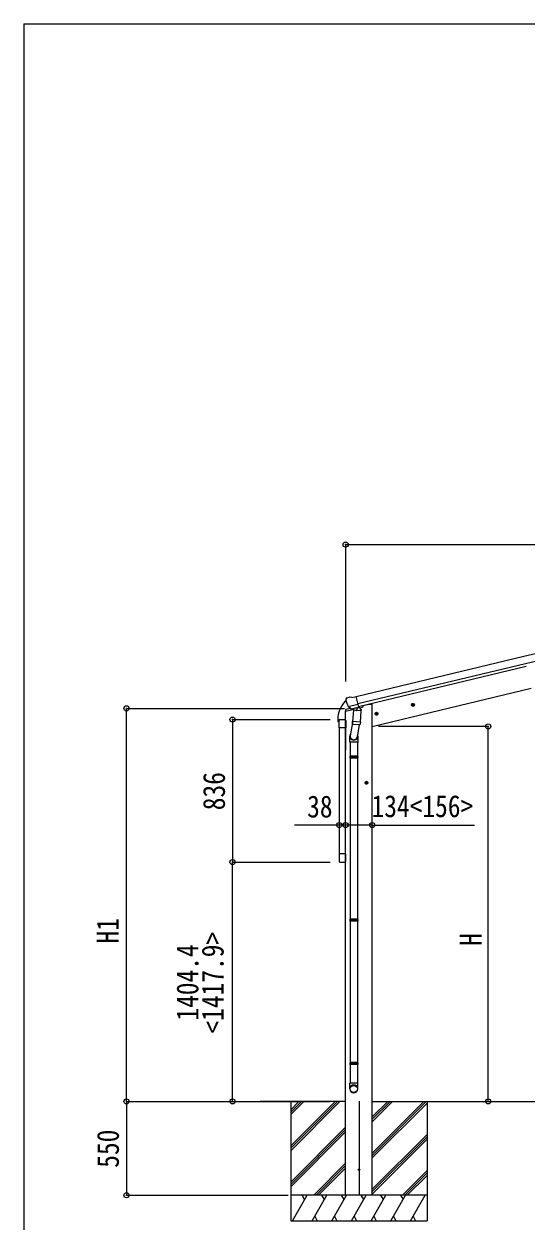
# Model space of a CAD drawing. Units: millimetres at full size, sheet at 1:30. Extents: x -8385 to 8479, y -5853 to 5787.
# Drawn here: x -8385 to -5438, y -1236 to 5787 of the extents above; entities that cross this region are included whole.
import ezdxf
from ezdxf.enums import TextEntityAlignment as Align

# ---------------------------------------------------------------- set-up
doc = ezdxf.new("R2010")
doc.units = ezdxf.units.MM
doc.header["$LTSCALE"] = 30
doc.header["$PDMODE"] = 32
doc.header["$PDSIZE"] = 30
for name, color, linetype, lineweight in [('0-0_0', 7, 'Continuous', 9), ('0-1_本体', 4, 'Continuous', 9), ('0-2_部品', 7, 'Continuous', 9), ('0-8_PARTS2', 2, 'Continuous', 9), ('0-A_寸法', 6, 'Continuous', 9), ('1-2_GLASS_SEAL', 7, 'Continuous', 9), ('1-A', 6, 'Continuous', 9), ('F-0_240', 7, 'Continuous', 9)]:
    doc.layers.add(name, color=color, linetype=linetype, lineweight=lineweight)
doc.styles.add('ＭＳ ゴシック', font='')
doc.styles.get('ＭＳ ゴシック').set_extended_font_data('MS Gothic')

msp = doc.modelspace()

# ---------------------------------------------------------------- linework, layer by layer
at = {"layer": '0-0_0'}
for p, q in [((-6497.16, -534.04), (-6998.83, -534.05)), ((-6819.61, -582.65), (-6771.01, -534.04)), ((-6819.61, -534.05), (-6819.61, -1234.05)), ((-6819.61, -794.78), (-6558.88, -534.05)), ((-6819.61, -808.92), (-6544.74, -534.05)), ((-6819.61, -823.06), (-6530.59, -534.05)), ((-6819.61, -610.93), (-6742.73, -534.05)), ((-6819.61, -596.79), (-6756.87, -534.05)), ((-6341.16, -836.83), (-6038.38, -534.05)), ((-6341.16, -850.97), (-6024.24, -534.05)), ((-6341.16, -652.98), (-6222.23, -534.05)), ((-6341.16, -638.84), (-6236.37, -534.05)), ((-6341.16, -624.7), (-6250.51, -534.05)), ((-6341.16, -865.11), (-6019.61, -543.56)), ((-6340.66, -534.05), (-1261.51, -534.05)), ((-6019.61, -534.05), (-6019.61, -1234.05)), ((-6819.61, -1006.91), (-6497.16, -684.46)), ((-6819.61, -1021.05), (-6497.16, -698.6)), ((-6819.61, -1035.19), (-6497.16, -712.74)), ((-6341.16, -1048.96), (-6019.61, -727.41)), ((-6341.16, -1063.1), (-6019.61, -741.55)), ((-6341.16, -1077.24), (-6019.61, -755.69)), ((-6684.62, -1084.05), (-6497.16, -896.59)), ((-6670.47, -1084.05), (-6497.16, -910.73)), ((-6656.33, -1084.05), (-6497.16, -924.88)), ((-6164.12, -1084.05), (-6019.61, -939.54)), ((-6149.97, -1084.05), (-6019.61, -953.68)), ((-6135.83, -1084.05), (-6019.61, -967.83)), ((-6019.61, -1084.05), (-6819.61, -1084.05)), ((-6809.32, -1234.05), (-6722.72, -1084.05)), ((-6737.72, -1110.03), (-6752.72, -1084.05)), ((-6693.85, -1234.05), (-6607.25, -1084.05)), ((-6622.25, -1110.03), (-6637.25, -1084.05)), ((-6578.38, -1234.05), (-6491.78, -1084.05)), ((-6506.78, -1110.03), (-6521.78, -1084.05)), ((-6352.61, -1084.05), (-6486.61, -1084.05)), ((-6462.91, -1234.05), (-6376.31, -1084.05)), ((-6391.31, -1110.03), (-6406.31, -1084.05)), ((-6347.44, -1234.05), (-6260.84, -1084.05)), ((-6275.84, -1110.03), (-6290.84, -1084.05)), ((-6231.97, -1234.05), (-6145.37, -1084.05)), ((-6175.37, -1084.05), (-6160.37, -1110.03)), ((-6116.5, -1234.05), (-6029.9, -1084.05)), ((-6819.61, -1234.05), (-6019.61, -1234.05)), ((-6678.85, -1208.07), (-6663.85, -1234.05)), ((-6563.38, -1208.07), (-6548.38, -1234.05)), ((-6447.91, -1208.07), (-6432.91, -1234.05)), ((-6332.44, -1208.07), (-6317.44, -1234.05)), ((-6216.97, -1208.07), (-6201.97, -1234.05)), ((-6101.5, -1208.07), (-6086.5, -1234.05))]:
    msp.add_line(p, q, dxfattribs=at)
at = {"layer": '0-1_本体'}
for p, q in [((-5452.24, 2075.73), (-6435.49, 1839.67)), ((-5442.16, 2033.75), (-6425.41, 1797.7)), ((-5438.24, 2017.39), (-6421.49, 1781.36)), ((-5830.45, 1788.5), (-5407.65, 1890.01)), ((-6497.16, -1084.05), (-6497.16, 1756.19)), ((-6361.66, 1795.33), (-6394.93, 1787.34)), ((-6341.16, 1795.33), (-6361.16, 1795.33)), ((-6341.16, -1084.05), (-6341.16, 1795.33)), ((-6341.16, 1665.89), (-5830.45, 1788.5))]:
    msp.add_line(p, q, dxfattribs=at)
for radius in [7073, 7029.83]:
    msp.add_arc((-3801.08, -4801.84), radius, 76.5, 103.5, dxfattribs=at)
at = {"layer": '0-2_部品'}
for p, q in [((-6492.65, 1832.34), (-6496.5, 1826.05)), ((-6489.55, 1834.59), (-6476.37, 1837.76)), ((-6461.81, 1835.08), (-6475.07, 1837.78)), ((-6461.81, 1835.08), (-6435.88, 1841.31)), ((-6498.98, 1755.63), (-6456.17, 1765.91)), ((-6498.98, 1762.52), (-6498.98, 1755.63)), ((-6496.87, 1823.77), (-6496.59, 1822.62)), ((-6469.75, 1771.9), (-6496.68, 1765.44)), ((-6482.81, 1783.46), (-6425.31, 1797.27)), ((-6465.96, 1768.55), (-6482.34, 1783.04)), ((-6463.25, 1767.98), (-6455.73, 1769.79)), ((-6462.41, 1768.1), (-6460.88, 1768.47)), ((-6460.88, 1768.47), (-6424.18, 1777.28)), ((-6459.05, 1768.24), (-6459.1, 1767.5)), ((-6458.34, 1766.46), (-6432.53, 1760.02)), ((-6451.43, 1761.11), (-6456.1, 1694.27)), ((-6405.74, 1757.92), (-6451.43, 1761.11)), ((-6449.65, 1764.29), (-6449.88, 1761)), ((-6430.13, 1775.46), (-6431.15, 1760.85)), ((-6424.18, 1777.28), (-6422.65, 1777.65)), ((-6421.1, 1779.75), (-6420.15, 1779.68)), ((-6420.15, 1779.68), (-6406.84, 1764.37)), ((-6416.47, 1775.44), (-6398.26, 1779.81)), ((-6410.41, 1691.08), (-6405.74, 1757.92)), ((-6406.84, 1764.37), (-6407.28, 1758.02)), ((-6394.43, 1787.83), (-6394.43, 1784.67)), ((-6092.74, 1794.44), (-6112.19, 1789.77)), ((-6109.76, 1790.35), (-6107.63, 1797.55)), ((-6104.6, 1784.91), (-6109.76, 1790.35)), ((-6107.63, 1797.55), (-6100.33, 1799.3)), ((-6100.13, 1782.38), (-6104.8, 1801.83)), ((-6100.33, 1799.3), (-6095.17, 1793.85)), ((-6455.74, 1699.4), (-6470.28, 1611.53)), ((-6456.96, 1681.81), (-6456.09, 1694.27)), ((-6410.41, 1691.08), (-6456.1, 1694.27)), ((-6410.42, 1691.08), (-6411.31, 1678.38)), ((-6306.66, 1743.08), (-6326.11, 1738.41)), ((-6323.69, 1738.99), (-6321.55, 1746.19)), ((-6318.52, 1733.55), (-6323.69, 1738.99)), ((-6321.55, 1746.19), (-6314.26, 1747.94)), ((-6314.05, 1731.02), (-6318.72, 1750.47)), ((-6314.26, 1747.94), (-6309.09, 1742.5)), ((-6456.56, 1680.45), (-6456.56, 1680.45)), ((-6455.12, 1679.67), (-6413.42, 1676.75)), ((-6416.95, 1677), (-6429.58, 1602.2)), ((-6472.43, 1574.37), (-6472.43, 1608.72)), ((-6426.43, 1574.37), (-6472.43, 1574.37)), ((-6470.43, 1574.37), (-6470.43, 1491.71)), ((-6428.43, 1574.37), (-6428.43, 1491.71)), ((-6426.43, 1609.02), (-6426.43, 1574.37)), ((-6472.43, 1489.71), (-6471.43, 1491.71)), ((-6426.43, 1489.71), (-6472.43, 1489.71)), ((-6426.43, 1481.71), (-6472.43, 1481.71)), ((-6427.43, 1491.71), (-6471.43, 1491.71)), ((-6427.43, 1479.71), (-6471.43, 1479.71)), ((-6470.43, 1479.71), (-6470.43, 535.52)), ((-6428.43, 1479.71), (-6428.43, 535.52)), ((-6426.43, 1489.71), (-6427.43, 1491.71)), ((-6426.43, 1481.71), (-6427.43, 1479.71)), ((-6426.43, 1489.71), (-6426.43, 1481.71)), ((-6364.92, 1335.83), (-6384.92, 1335.83)), ((-6382.43, 1335.83), (-6378.68, 1342.33)), ((-6378.68, 1329.33), (-6382.43, 1335.83)), ((-6378.68, 1342.33), (-6371.17, 1342.33)), ((-6374.92, 1325.83), (-6374.92, 1345.83)), ((-6371.17, 1342.33), (-6367.42, 1335.83)), ((-6472.43, 533.52), (-6471.43, 535.52)), ((-6426.43, 533.52), (-6472.43, 533.52)), ((-6426.43, 525.52), (-6472.43, 525.52)), ((-6427.43, 535.52), (-6471.43, 535.52)), ((-6427.43, 523.52), (-6471.43, 523.52)), ((-6470.43, 523.52), (-6470.43, -304.67)), ((-6428.43, 523.52), (-6428.43, -304.67)), ((-6426.43, 533.52), (-6427.43, 535.52)), ((-6426.43, 525.52), (-6427.43, 523.52)), ((-6426.43, 533.52), (-6426.43, 525.52)), ((-6472.43, -306.67), (-6471.43, -304.67)), ((-6426.43, -306.67), (-6472.43, -306.67)), ((-6426.43, -314.67), (-6472.43, -314.67)), ((-6427.43, -304.67), (-6471.43, -304.67)), ((-6427.43, -316.67), (-6471.43, -316.67)), ((-6470.43, -316.67), (-6470.43, -426.67)), ((-6428.43, -316.67), (-6428.43, -426.67)), ((-6426.43, -306.67), (-6427.43, -304.67)), ((-6426.43, -314.67), (-6427.43, -316.67)), ((-6426.43, -306.67), (-6426.43, -314.67)), ((-6472.43, -460.81), (-6472.43, -426.67)), ((-6426.43, -426.67), (-6472.43, -426.67)), ((-6426.43, -460.81), (-6426.43, -426.67))]:
    msp.add_line(p, q, dxfattribs=at)
for points in [[(-6430.45, 1775.86), (-6420.73, 1778.19), (-6435.88, 1841.31)], [(-6483.08, 1784.04), (-6482.5, 1783.19), (-6482.34, 1783.04)], [(-6430.45, 1775.86), (-6430.69, 1775.71), (-6455.45, 1769.76), (-6455.73, 1769.79)], [(-6095.17, 1793.85), (-6097.3, 1786.66), (-6104.6, 1784.91)], [(-6309.09, 1742.5), (-6311.22, 1735.3), (-6318.52, 1733.55)], [(-6472.43, 1489.71), (-6472.43, 1481.71), (-6471.43, 1479.71)], [(-6367.42, 1335.83), (-6371.17, 1329.33), (-6378.68, 1329.33)], [(-6472.43, 533.52), (-6472.43, 525.52), (-6471.43, 523.52)], [(-6472.43, -306.67), (-6472.43, -314.67), (-6471.43, -316.67)]]:
    msp.add_lwpolyline(points, dxfattribs=at)
for centre, radius in [((-6102.47, 1792.1), 8.5), ((-6102.47, 1792.1), 7.7), ((-6102.47, 1792.1), 6.5), ((-6316.39, 1740.74), 8.5), ((-6316.39, 1740.74), 7.7), ((-6316.39, 1740.74), 6.5), ((-6374.92, 1335.83), 8.5), ((-6374.92, 1335.83), 7.7), ((-6374.92, 1335.83), 6.5)]:
    msp.add_circle(centre, radius, dxfattribs=at)
at = {"layer": '0-2_部品', "color": 4}
msp.add_circle((-6418.66, -934.05), 4.5, dxfattribs=at)
at = {"layer": '0-2_部品'}
for centre, radius, start, end in [((-6488.38, 1829.73), 5, 103.5, 148.5), ((-6475.67, 1834.84), 3, 78.5, 103.5), ((-6495.98, 1762.52), 3, 103.5, 180), ((-6299.78, 1869.87), 202.4, 193.5, 205.09125), ((-6462.53, 1768.59), 0.5, 248.23754, 283.5), ((-6459.55, 1768.27), 0.5, 356, 103.5), ((-6458.1, 1767.43), 1, 176, 256), ((-6432.18, 1760.99), 1.03, 250.03897, 351.96569), ((-6429.53, 1775.37), 0.604, 100.59842, 172.20595), ((-6422.77, 1778.13), 0.5, 283.5, 318.76246), ((-6399.43, 1784.67), 5, 283.5, 0), ((-6455.02, 1681.64), 1.95, 175.04017, 217.47766), ((-6454.98, 1681.67), 2, 217.40962, 266), ((-6413.28, 1678.75), 2, 266, 349.46843)]:
    msp.add_arc(centre, radius, start, end, dxfattribs=at)
for centre, major_axis, ratio, start_param, end_param in [((-6493.95, 1824.48), (-1.57, -2.57), 0.99628, 4.712389, 5.4996506), ((-6463.97, 1770.81), (-0.73, -2.92), 0.997631, 5.8041905, 6.6006116), ((-6463.92, 1771.03), (2.63, 3.16), 0.650902, 4.0958226, 4.1686332), ((-6463.95, 1770.91), (-0.73, -2.92), 0.997631, 0.3902369, 0.4789948), ((-6449.43, 1609.02), (23, 0), 0.996195, 2.5560258, 6.5663028), ((-6449.43, 1609.02), (21, 0), 0.996195, 2.9349147, 5.9512394), ((-6449.43, -459.06), (-23, 0), 0.996195, 3.1415927, 6.2831853), ((-6449.43, -460.81), (-23, 0), 0.996195, 3.1415927, 6.2831853), ((-6449.43, -460.81), (0, -23.43), 0.981806, 4.712389, 7.8539816)]:
    msp.add_ellipse(centre, major_axis=major_axis, ratio=ratio, start_param=start_param, end_param=end_param, dxfattribs=at)
msp.add_ellipse((-6449.43, -460.81), major_axis=(21, 0), ratio=0.996195, dxfattribs=at)
at = {"layer": '0-8_PARTS2'}
msp.add_line((-6418.66, -531.55), (-6418.66, -1086.55), dxfattribs=at)
at = {"layer": '0-A_寸法'}
for p, q in [((-6497.16, 2732.85), (-6497.16, 1930.51)), ((-6497.16, 2732.85), (-1105.14, 2732.85)), ((-7783.44, 1772.15), (-6504.61, 1772.15)), ((-7783.44, -534.05), (-7783.44, 1772.15)), ((-7161.01, 1706.31), (-7161.01, 870.31)), ((-5660.11, 1665.93), (-6305.23, 1665.93)), ((-5660.11, -534.05), (-5660.11, 1665.93)), ((-6341.16, 1087.2), (-6497.16, 1087.2)), ((-6341.16, 1087.2), (-5741.16, 1087.2)), ((-7783.44, -534.05), (-6834.42, -534.05)), ((-7783.44, -534.05), (-6837.17, -534.05)), ((-7783.44, -534.05), (-7783.44, -1084.05)), ((-7149.73, -534.05), (-6837.17, -534.05)), ((-7783.44, -1084.05), (-6835.45, -1084.05))]:
    msp.add_line(p, q, dxfattribs=at)
for p in [(-6497.16, 2732.85), (-7783.44, 1772.15), (-5660.11, 1665.93), (-6497.16, 1087.2), (-6341.16, 1087.2), (-7783.44, -534.05), (-5660.11, -534.05), (-7783.44, -1084.05)]:
    msp.add_point(p, dxfattribs=at)
at = {"layer": '1-2_GLASS_SEAL'}
for p, q in [((-6543.66, 1706.4), (-6543.66, 1694.64)), ((-6543.16, 1694.14), (-6536.9, 1694.14)), ((-6536.4, 1701.41), (-6536.4, 1694.64)), ((-6536.16, 1657.91), (-6536.16, 1701.61)), ((-6530.66, 1707.11), (-6501.66, 1707.11)), ((-6530.4, 1707.41), (-6497.16, 1707.41)), ((-6496.16, 1701.61), (-6496.16, 1657.91)), ((-6496.16, 1657.91), (-6536.16, 1657.91)), ((-6536.16, 918.91), (-6536.16, 875.21)), ((-6496.16, 918.91), (-6536.16, 918.91)), ((-6496.16, 875.21), (-6496.16, 918.91)), ((-6530.66, 869.71), (-6501.66, 869.71))]:
    msp.add_line(p, q, dxfattribs=at)
at = {"layer": '1-2_GLASS_SEAL', "color": 4}
for p, q in [((-6535.16, 1657.91), (-6535.16, 918.91)), ((-6497.16, 1657.91), (-6497.16, 1526.86)), ((-6497.16, 918.91), (-6497.16, 1526.86))]:
    msp.add_line(p, q, dxfattribs=at)
at = {"layer": '1-2_GLASS_SEAL'}
for centre, radius, start, end in [((-6391.4, 1706.4), 152.26, 135.14293, 180), ((-6494.92, 1808.43), 6.95, 95.39711, 129.45641), ((-6543.16, 1694.64), 0.5, 180, 270), ((-6536.9, 1694.64), 0.5, 270, 0), ((-6530.4, 1701.41), 6, 90, 180), ((-6530.66, 1701.61), 5.5, 90, 180), ((-6501.66, 1701.61), 5.5, 0, 90), ((-6530.66, 875.21), 5.5, 180, 270), ((-6501.66, 875.21), 5.5, 270, 0)]:
    msp.add_arc(centre, radius, start, end, dxfattribs=at)
at = {"layer": '1-A'}
for p, q in [((-7161.01, 1706.31), (-6587.48, 1706.31)), ((-6497.23, 1087.2), (-6797.23, 1087.2)), ((-6497.23, 1087.2), (-6535.26, 1087.2)), ((-7161.01, 870.31), (-6587.48, 870.31)), ((-7161.01, -534.05), (-7161.01, 870.31)), ((-7161.01, -534.05), (-6587.48, -534.05))]:
    msp.add_line(p, q, dxfattribs=at)
for p in [(-7161.01, 1706.31), (-6535.26, 1087.2), (-6497.23, 1087.2), (-7161.01, 870.31), (-7161.01, -534.05)]:
    msp.add_point(p, dxfattribs=at)
at = {"layer": 'F-0_240', "color": 5}
for q in [(-8385.45, -5852.66), (8054.55, 5787.34)]:
    msp.add_line((-8385.45, 5787.34), q, dxfattribs=at)

# ---------------------------------------------------------------- texts
at = {"layer": '0-A_寸法', "color": 7, "style": 'ＭＳ ゴシック', "width": 0.85}
msp.add_text('134<156>', height=129, dxfattribs=at).set_placement((-6345.16, 1095.2), align=Align.BOTTOM_LEFT)
for s, p in [('H1', (-7791.44, 393.05)), ('H', (-5660.11, 377.94)), ('550', (-7789.44, -923.05))]:
    msp.add_text(s, height=129, rotation=90, dxfattribs=at).set_placement(p, align=Align.BOTTOM_LEFT)
at = {"layer": '1-A', "color": 7, "style": 'ＭＳ ゴシック', "width": 0.85}
for s, p in [('836', (-7167.01, 1174.31)), ('<1417.9>', (-7174.89, -135.87)), ('1404.4', (-7322.46, -59.87))]:
    msp.add_text(s, height=129, rotation=90, dxfattribs=at).set_placement(p, align=Align.BOTTOM_LEFT)
msp.add_text('38', height=129, dxfattribs=at).set_placement((-6723.23, 1093.2), align=Align.BOTTOM_LEFT)

doc.saveas('drawing.dxf')
